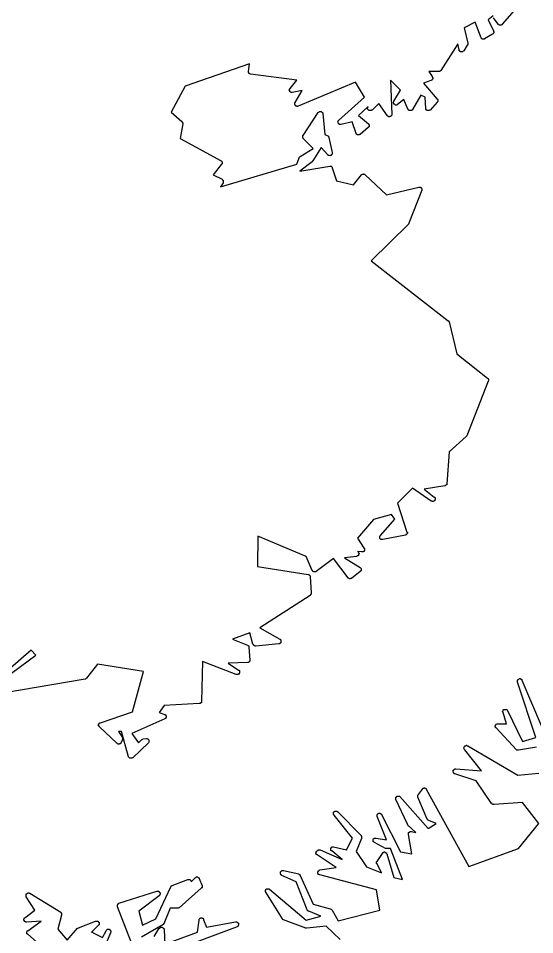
# Model space of a CAD drawing. Header units: metres. Extents: x 12 to 388, y 12 to 220.
# Drawn here: x 115.21 to 125.57, y 32.28 to 50.67 of the extents above; entities that cross this region are included whole.
import ezdxf

# ---------------------------------------------------------------- set-up
doc = ezdxf.new("R2010")
doc.units = ezdxf.units.M

msp = doc.modelspace()

# ---------------------------------------------------------------- linework, layer by layer
for points in [[(125.16, 50.83), (124.92, 50.55), (124.92, 50.54), (124.91, 50.54), (124.9, 50.53), (124.89, 50.53), (124.88, 50.53), (124.87, 50.53), (124.86, 50.53), (124.86, 50.54), (124.85, 50.54), (124.84, 50.55), (124.75, 50.68)], [(124.74, 50.72), (124.64, 50.64), (124.75, 50.42), (124.75, 50.41), (124.75, 50.4), (124.76, 50.4), (124.76, 50.39), (124.75, 50.38), (124.75, 50.37), (124.74, 50.36), (124.73, 50.35), (124.57, 50.26), (124.57, 50.25), (124.56, 50.25), (124.55, 50.25), (124.54, 50.25), (124.53, 50.25), (124.52, 50.25), (124.52, 50.26), (124.51, 50.26), (124.51, 50.27), (124.5, 50.28), (124.38, 50.59), (124.16, 50.48), (124.23, 50.17), (124.23, 50.16), (124.23, 50.15), (124.23, 50.14), (124.22, 50.13), (124.15, 50.02), (124.14, 50.01), (124.13, 50), (124.12, 50), (124.11, 50), (124.1, 50), (124.09, 50), (124.08, 50), (124.08, 50.01), (124.07, 50.01), (124.07, 50.02), (124.06, 50.02), (124.06, 50.03), (124.06, 50.04), (124.03, 50.16), (123.69, 49.62), (123.68, 49.61), (123.67, 49.61), (123.67, 49.6), (123.66, 49.6), (123.65, 49.6), (123.45, 49.6), (123.52, 49.5), (123.52, 49.49), (123.53, 49.48), (123.53, 49.47), (123.53, 49.46), (123.53, 49.45), (123.52, 49.45), (123.52, 49.44), (123.51, 49.43), (123.5, 49.42), (123.49, 49.42), (123.34, 49.37), (123.62, 49.05), (123.63, 49.04), (123.63, 49.03), (123.63, 49.02), (123.63, 49.01), (123.63, 49), (123.62, 48.99), (123.48, 48.83), (123.47, 48.83), (123.46, 48.82), (123.45, 48.82), (123.44, 48.82), (123.43, 48.82), (123.42, 48.82), (123.41, 48.82), (123.41, 48.83), (123.4, 48.83), (123.4, 48.84), (123.39, 48.84), (123.39, 48.85), (123.39, 48.86), (123.38, 49.09), (123.29, 49.13), (123.12, 48.84), (123.12, 48.83), (123.11, 48.83), (123.11, 48.82), (123.1, 48.82), (123.09, 48.82), (123.08, 48.82), (123.07, 48.82), (123.06, 48.82), (123.05, 48.82), (123.05, 48.83), (123.04, 48.83), (123.04, 48.84), (123.03, 48.85), (122.95, 49.04), (122.82, 48.94), (122.81, 48.93), (122.8, 48.93), (122.79, 48.93), (122.78, 48.93), (122.77, 48.94), (122.76, 48.94), (122.76, 48.95), (122.75, 48.95), (122.75, 48.96), (122.74, 48.97), (122.74, 48.98), (122.74, 48.99), (122.75, 49), (122.75, 49.01), (122.88, 49.23), (122.68, 49.43), (122.71, 48.74), (122.71, 48.73), (122.7, 48.72), (122.7, 48.71), (122.69, 48.71), (122.69, 48.7), (122.68, 48.7), (122.67, 48.7), (122.67, 48.69), (122.66, 48.69), (122.65, 48.69), (122.64, 48.7), (122.63, 48.7), (122.62, 48.71), (122.45, 48.96), (122.31, 48.83), (122.3, 48.83), (122.3, 48.82), (122.29, 48.82), (122.28, 48.82), (122.27, 48.82), (122.26, 48.82), (122.25, 48.82), (122.24, 48.83), (122.23, 48.84), (122.22, 48.85), (122.22, 48.86), (122.22, 48.87), (122.23, 48.9), (122.04, 48.72), (122.24, 48.55), (122.24, 48.54), (122.25, 48.54), (122.25, 48.53), (122.25, 48.52), (122.25, 48.51), (122.25, 48.5), (122.25, 48.49), (122.24, 48.49), (122.24, 48.48), (122.23, 48.48), (122.07, 48.34), (122.06, 48.34), (122.06, 48.33), (122.05, 48.33), (122.04, 48.33), (122.03, 48.33), (122.02, 48.33), (122.01, 48.33), (122.01, 48.34), (122, 48.34), (122, 48.35), (121.99, 48.35), (121.99, 48.36), (121.91, 48.59), (121.69, 48.54), (121.68, 48.54), (121.67, 48.54), (121.66, 48.54), (121.65, 48.54), (121.65, 48.55), (121.64, 48.55), (121.64, 48.56), (121.63, 48.57), (121.63, 48.58), (121.63, 48.59), (121.63, 48.6), (121.63, 48.61), (121.64, 48.61), (121.64, 48.62), (122.16, 49.09), (121.98, 49.39), (120.83, 48.91), (120.82, 48.91), (120.82, 48.9), (120.81, 48.9), (120.8, 48.91), (120.79, 48.91), (120.78, 48.91), (120.78, 48.92), (120.77, 48.92), (120.77, 48.93), (120.76, 48.94), (120.76, 48.95), (120.76, 48.96), (120.76, 48.97), (120.76, 48.98), (120.77, 48.98), (120.91, 49.22), (120.71, 49.18), (120.7, 49.18), (120.69, 49.18), (120.68, 49.18), (120.68, 49.19), (120.67, 49.19), (120.66, 49.2), (120.66, 49.21), (120.66, 49.22), (120.65, 49.22), (120.65, 49.23), (120.65, 49.24), (120.66, 49.24), (120.66, 49.25), (120.66, 49.26), (120.67, 49.26), (120.8, 49.43), (119.87, 49.55), (119.86, 49.55), (119.85, 49.56), (119.84, 49.56), (119.84, 49.57), (119.84, 49.58), (119.83, 49.58), (119.83, 49.59), (119.83, 49.6), (119.85, 49.76), (118.56, 49.31), (118.28, 48.79), (118.49, 48.6), (118.49, 48.59), (118.5, 48.59), (118.5, 48.58), (118.51, 48.57), (118.51, 48.56), (118.51, 48.55), (118.46, 48.26), (119.28, 47.81), (119.29, 47.81), (119.29, 47.8), (119.3, 47.79), (119.3, 47.78), (119.3, 47.77), (119.3, 47.76), (119.3, 47.75), (119.29, 47.74), (119.12, 47.53), (119.3, 47.44), (119.31, 47.43), (119.31, 47.42), (119.32, 47.42), (119.32, 47.41), (119.32, 47.4), (119.32, 47.39), (119.32, 47.38), (119.32, 47.37), (119.27, 47.29), (120.8, 47.74), (120.85, 47.87), (120.85, 47.88), (120.86, 47.89), (120.87, 47.9), (121.13, 48.06), (120.93, 48.26), (120.93, 48.27), (120.92, 48.27), (120.92, 48.28), (120.92, 48.29), (120.92, 48.3), (120.92, 48.31), (120.92, 48.32), (120.93, 48.32), (121.23, 48.78), (121.24, 48.79), (121.25, 48.8), (121.26, 48.8), (121.27, 48.8), (121.28, 48.8), (121.29, 48.8), (121.3, 48.79), (121.31, 48.79), (121.31, 48.78), (121.32, 48.77), (121.32, 48.76), (121.36, 48.34), (121.41, 48.32), (121.42, 48.31), (121.43, 48.31), (121.43, 48.3), (121.44, 48.29), (121.44, 48.28), (121.51, 47.98), (121.51, 47.97), (121.51, 47.96), (121.51, 47.95), (121.5, 47.94), (121.5, 47.93), (121.49, 47.93), (121.49, 47.92), (121.48, 47.92), (121.47, 47.92), (121.46, 47.91), (121.45, 47.92), (121.44, 47.92), (121.43, 47.92), (121.43, 47.93), (121.42, 47.93), (121.29, 48.08), (121.12, 47.81), (121.12, 47.8), (121.11, 47.8), (121.11, 47.79), (120.86, 47.6), (121.46, 47.7), (121.47, 47.7), (121.48, 47.7), (121.49, 47.7), (121.5, 47.69), (121.51, 47.68), (121.51, 47.67), (121.6, 47.41), (121.94, 47.33), (122.1, 47.53), (122.11, 47.54), (122.12, 47.54), (122.13, 47.54), (122.13, 47.55), (122.14, 47.55), (122.14, 47.54), (122.15, 47.54), (122.16, 47.54), (122.17, 47.53), (122.6, 47.13), (123.25, 47.28), (123.26, 47.28), (123.27, 47.28), (123.28, 47.28), (123.29, 47.28), (123.29, 47.27), (123.3, 47.27), (123.3, 47.26), (123.31, 47.25), (123.31, 47.24), (123.31, 47.23), (123.31, 47.22), (123.05, 46.56), (123.05, 46.55), (123.04, 46.55), (123.04, 46.54), (122.29, 45.8), (123.84, 44.6), (123.85, 44.6), (123.85, 44.59), (123.85, 44.58), (123.86, 44.58), (124.01, 43.94), (124.63, 43.45), (124.64, 43.44), (124.64, 43.43), (124.65, 43.43), (124.65, 43.42), (124.65, 43.41), (124.65, 43.4), (124.64, 43.39), (124.21, 42.29), (124.2, 42.28), (123.86, 41.97), (123.81, 41.33), (123.81, 41.32), (123.81, 41.31), (123.8, 41.31), (123.8, 41.3), (123.79, 41.3), (123.78, 41.29), (123.77, 41.29), (123.36, 41.22), (123.56, 41.06), (123.57, 41.06), (123.57, 41.05), (123.58, 41.05), (123.58, 41.04), (123.58, 41.03), (123.58, 41.02), (123.58, 41.01), (123.58, 41), (123.57, 41), (123.57, 40.99), (123.56, 40.99), (123.56, 40.98), (123.55, 40.98), (123.54, 40.97), (123.53, 40.97), (123.52, 40.97), (123.52, 40.98), (123.51, 40.98), (123.5, 40.98), (123.12, 41.24), (122.82, 40.94), (123.01, 40.36), (123.02, 40.36), (123.02, 40.35), (123.02, 40.34), (123.01, 40.33), (123.01, 40.32), (123, 40.31), (122.99, 40.31), (122.99, 40.3), (122.98, 40.3), (122.53, 40.21), (122.52, 40.21), (122.51, 40.21), (122.5, 40.21), (122.49, 40.21), (122.48, 40.22), (122.47, 40.23), (122.47, 40.24), (122.47, 40.25), (122.47, 40.26), (122.47, 40.27), (122.47, 40.28), (122.48, 40.29), (122.77, 40.62), (122.7, 40.71), (122.34, 40.61), (122.02, 40.24), (122.15, 40.03), (122.16, 40.03), (122.16, 40.02), (122.16, 40.01), (122.16, 40), (122.16, 39.99), (122.15, 39.98), (122.15, 39.97), (122.14, 39.97), (122.14, 39.96), (122.13, 39.96), (122.12, 39.96), (122.11, 39.96), (122.1, 39.96), (122.02, 39.97), (122.03, 39.96), (122.04, 39.95), (122.04, 39.94), (122.05, 39.93), (122.05, 39.92), (122.04, 39.91), (122.04, 39.9), (122.04, 39.89), (122.03, 39.89), (122.03, 39.88), (122.02, 39.88), (122.01, 39.88), (122, 39.87), (121.76, 39.84), (122.07, 39.65), (122.08, 39.64), (122.09, 39.63), (122.09, 39.62), (122.09, 39.61), (122.09, 39.6), (122.09, 39.59), (122.09, 39.58), (122.08, 39.58), (122.08, 39.57), (122.07, 39.57), (121.9, 39.43), (121.89, 39.43), (121.88, 39.43), (121.88, 39.42), (121.87, 39.42), (121.86, 39.42), (121.85, 39.42), (121.85, 39.43), (121.84, 39.43), (121.83, 39.44), (121.54, 39.83), (121.19, 39.57), (121.18, 39.57), (121.18, 39.56), (121.17, 39.56), (121.16, 39.56), (121.15, 39.56), (121.14, 39.56), (121.13, 39.57), (121.12, 39.57), (121.12, 39.58), (121.11, 39.59), (120.99, 39.87), (120.02, 40.28), (120.01, 39.67), (121.03, 39.51), (121.04, 39.51), (121.05, 39.5), (121.06, 39.49), (121.06, 39.48), (121.07, 39.48), (121.07, 39.47), (121.09, 39.14), (121.09, 39.13), (121.09, 39.12), (121.08, 39.11), (121.08, 39.1), (121.07, 39.1), (121.07, 39.09), (120.06, 38.44), (120.46, 38.21), (120.47, 38.21), (120.47, 38.2), (120.48, 38.19), (120.48, 38.18), (120.48, 38.17), (120.48, 38.16), (120.48, 38.15), (120.48, 38.14), (120.47, 38.14), (120.47, 38.13), (120.46, 38.13), (120.46, 38.12), (120.45, 38.12), (120.44, 38.12), (119.98, 38.07), (119.97, 38.07), (119.96, 38.07), (119.95, 38.08), (119.94, 38.08), (119.94, 38.09), (119.93, 38.09), (119.93, 38.1), (119.92, 38.11), (119.86, 38.34), (119.51, 38.21), (119.81, 38.09), (119.82, 38.09), (119.82, 38.08), (119.83, 38.08), (119.83, 38.07), (119.84, 38.07), (119.84, 38.06), (119.84, 38.05), (119.86, 37.79), (119.86, 37.78), (119.86, 37.77), (119.85, 37.77), (119.85, 37.76), (119.84, 37.75), (119.83, 37.75), (119.83, 37.74), (119.82, 37.74), (119.81, 37.74), (119.42, 37.73), (119.63, 37.59), (119.64, 37.59), (119.64, 37.58), (119.65, 37.58), (119.65, 37.57), (119.65, 37.56), (119.65, 37.55), (119.65, 37.54), (119.65, 37.53), (119.64, 37.52), (119.64, 37.51), (119.63, 37.51), (119.62, 37.51), (119.62, 37.5), (119.61, 37.5), (119.6, 37.5), (119.59, 37.5), (119.58, 37.5), (118.91, 37.76), (118.89, 36.96), (118.89, 36.95), (118.89, 36.94), (118.88, 36.94), (118.88, 36.93), (118.87, 36.93), (118.87, 36.92), (118.86, 36.92), (118.85, 36.92), (118.84, 36.92), (118.14, 36.88), (118.04, 36.74), (118.15, 36.7), (118.15, 36.69), (118.16, 36.69), (118.17, 36.69), (118.17, 36.68), (118.17, 36.67), (118.18, 36.67), (118.18, 36.66), (118.18, 36.65), (118.18, 36.64), (118.17, 36.63), (118.17, 36.62), (118.16, 36.62), (118.16, 36.61), (118.15, 36.61), (117.49, 36.32), (117.62, 36.13), (117.68, 36.19), (117.69, 36.2), (117.7, 36.2), (117.71, 36.21), (117.78, 36.22), (117.79, 36.22), (117.8, 36.22), (117.8, 36.21), (117.81, 36.21), (117.82, 36.2), (117.83, 36.19), (117.83, 36.18), (117.83, 36.17), (117.83, 36.16), (117.83, 36.15), (117.83, 36.14), (117.82, 36.13), (117.51, 35.83), (117.5, 35.83), (117.49, 35.82), (117.48, 35.82), (117.47, 35.82), (117.46, 35.82), (117.45, 35.82), (117.44, 35.83), (117.43, 35.84), (117.43, 35.85), (117.42, 35.85), (117.28, 36.36), (117.22, 36.36), (117.3, 36.24), (117.3, 36.23), (117.3, 36.22), (117.3, 36.21), (117.3, 36.2), (117.3, 36.19), (117.27, 36.13), (117.27, 36.12), (117.26, 36.12), (117.26, 36.11), (117.25, 36.11), (117.24, 36.11), (117.24, 36.1), (117.23, 36.1), (117.22, 36.1), (117.21, 36.1), (117.21, 36.11), (117.2, 36.11), (117.19, 36.12), (116.84, 36.45), (116.83, 36.45), (116.83, 36.46), (116.83, 36.47), (116.82, 36.47), (116.82, 36.48), (116.82, 36.49), (116.82, 36.5), (116.82, 36.51), (116.83, 36.51), (116.83, 36.52), (116.84, 36.52), (116.84, 36.53), (116.85, 36.53), (116.86, 36.53), (117.5, 36.75), (117.72, 37.56), (116.8, 37.71), (116.58, 37.43), (116.58, 37.42), (116.57, 37.42), (116.56, 37.41), (116.55, 37.41), (114.62, 37.08)], [(114.58, 37.17), (115.56, 37.89), (115.47, 37.99), (114.84, 37.45)], [(125.61, 36.04), (125.25, 35.98), (125.24, 35.98), (125.23, 35.98), (125.22, 35.98), (125.21, 35.99), (124.8, 36.43), (124.79, 36.43), (124.79, 36.44), (124.79, 36.45), (124.78, 36.46), (124.78, 36.47), (124.79, 36.48), (124.79, 36.49), (124.8, 36.5), (124.81, 36.51), (124.82, 36.51), (124.83, 36.51), (124.84, 36.51), (125.01, 36.51), (124.94, 36.74), (124.93, 36.75), (124.93, 36.76), (124.94, 36.77), (124.94, 36.78), (124.94, 36.79), (124.95, 36.79), (124.95, 36.8), (124.96, 36.8), (124.97, 36.8), (124.98, 36.8), (124.99, 36.8), (125, 36.8), (125.01, 36.8), (125.02, 36.79), (125.03, 36.78), (125.33, 36.16), (125.6, 36.24), (125.23, 37.35), (125.23, 37.36), (125.23, 37.37), (125.23, 37.38), (125.23, 37.39), (125.24, 37.39), (125.24, 37.4), (125.25, 37.4), (125.25, 37.41), (125.26, 37.41), (125.27, 37.42), (125.28, 37.42), (125.29, 37.42), (125.29, 37.41), (125.3, 37.41), (125.31, 37.41), (125.31, 37.4), (125.32, 37.4), (125.32, 37.39), (125.9, 36.02)], [(121.67, 32.18), (121.39, 32.45), (121, 32.41), (120.99, 32.41), (120.98, 32.41), (120.53, 32.58), (120.52, 32.58), (120.52, 32.59), (120.51, 32.59), (120.51, 32.6), (120.18, 33.13), (120.17, 33.14), (120.17, 33.15), (120.17, 33.16), (120.17, 33.17), (120.18, 33.18), (120.18, 33.19), (120.19, 33.19), (120.19, 33.2), (120.2, 33.2), (120.21, 33.2), (120.22, 33.2), (120.23, 33.2), (120.24, 33.2), (120.25, 33.19), (120.99, 32.57), (121.28, 32.65), (121.04, 32.75), (121.03, 32.75), (121.02, 32.76), (121.01, 32.77), (121.01, 32.78), (120.79, 33.34), (120.5, 33.47), (120.49, 33.47), (120.49, 33.48), (120.48, 33.48), (120.48, 33.49), (120.47, 33.5), (120.47, 33.51), (120.47, 33.52), (120.47, 33.53), (120.47, 33.54), (120.48, 33.55), (120.49, 33.56), (120.5, 33.56), (120.5, 33.57), (120.51, 33.57), (120.52, 33.57), (120.53, 33.57), (120.84, 33.5), (120.84, 33.49), (120.85, 33.49), (120.86, 33.49), (120.86, 33.48), (120.87, 33.48), (120.87, 33.47), (121.13, 32.89), (121.47, 32.8), (121.48, 32.79), (121.49, 32.79), (121.5, 32.78), (121.51, 32.77), (121.63, 32.56), (122.47, 32.77), (122.4, 33.18), (121.26, 33.48), (121.25, 33.48), (121.25, 33.49), (121.24, 33.49), (121.23, 33.49), (121.23, 33.5), (121.23, 33.51), (121.22, 33.51), (121.22, 33.52), (121.22, 33.53), (121.22, 33.54), (121.23, 33.55), (121.23, 33.56), (121.24, 33.56), (121.24, 33.57), (121.25, 33.57), (121.26, 33.58), (121.59, 33.63), (121.21, 33.88), (121.2, 33.88), (121.2, 33.89), (121.19, 33.89), (121.19, 33.9), (121.19, 33.91), (121.18, 33.91), (121.18, 33.92), (121.19, 33.93), (121.19, 33.94), (121.19, 33.95), (121.2, 33.95), (121.2, 33.96), (121.21, 33.96), (121.23, 33.97), (121.23, 33.98), (121.24, 33.98), (121.25, 33.98), (121.26, 33.98), (121.27, 33.98), (121.71, 33.79), (121.5, 33.96), (121.49, 33.96), (121.49, 33.97), (121.48, 33.97), (121.48, 33.98), (121.48, 33.99), (121.48, 34), (121.48, 34.01), (121.48, 34.02), (121.49, 34.02), (121.49, 34.03), (121.5, 34.03), (121.5, 34.04), (121.51, 34.04), (121.52, 34.04), (121.53, 34.04), (121.54, 34.04), (121.8, 33.98), (121.92, 34.22), (121.55, 34.68), (121.54, 34.69), (121.54, 34.7), (121.54, 34.71), (121.54, 34.72), (121.54, 34.73), (121.54, 34.74), (121.55, 34.74), (121.55, 34.75), (121.56, 34.75), (121.56, 34.76), (121.57, 34.76), (121.58, 34.76), (121.59, 34.76), (121.6, 34.76), (121.61, 34.76), (121.61, 34.75), (121.62, 34.75), (122.09, 34.27), (122.09, 34.26), (122.1, 34.26), (122.1, 34.25), (122.1, 34.24), (122.1, 34.23), (122.1, 34.22), (122.1, 34.21), (121.99, 33.95), (122.2, 33.64), (122.5, 33.52), (122.41, 33.7), (122.4, 33.71), (122.4, 33.72), (122.4, 33.73), (122.4, 33.74), (122.41, 33.75), (122.52, 33.91), (122.52, 33.92), (122.53, 33.93), (122.54, 33.93), (122.55, 33.94), (122.56, 33.94), (122.57, 33.94), (122.57, 33.93), (122.58, 33.93), (122.59, 33.93), (122.59, 33.92), (122.6, 33.92), (122.6, 33.91), (122.61, 33.9), (122.75, 33.43), (122.92, 33.39), (122.68, 34.01), (122.61, 34.01), (122.6, 34.01), (122.59, 34.01), (122.58, 34.01), (122.36, 34.13), (122.35, 34.13), (122.35, 34.14), (122.34, 34.14), (122.34, 34.15), (122.33, 34.15), (122.33, 34.16), (122.33, 34.17), (122.33, 34.18), (122.33, 34.19), (122.34, 34.2), (122.34, 34.21), (122.35, 34.21), (122.35, 34.22), (122.36, 34.22), (122.37, 34.22), (122.38, 34.22), (122.39, 34.22), (122.6, 34.18), (122.41, 34.65), (122.41, 34.66), (122.41, 34.67), (122.41, 34.68), (122.41, 34.69), (122.42, 34.7), (122.43, 34.71), (122.44, 34.71), (122.44, 34.72), (122.45, 34.72), (122.46, 34.72), (122.47, 34.72), (122.48, 34.71), (122.49, 34.71), (122.49, 34.7), (122.5, 34.7), (122.5, 34.69), (122.88, 33.94), (123.11, 33.9), (123.04, 34.29), (123.04, 34.3), (123.04, 34.31), (123.04, 34.32), (123.04, 34.33), (123.05, 34.33), (123.05, 34.34), (123.06, 34.34), (123.07, 34.35), (123.08, 34.35), (123.09, 34.35), (123.1, 34.35), (123.19, 34.33), (123.03, 34.48), (123.03, 34.49), (123.02, 34.49), (123.02, 34.5), (122.79, 34.99), (122.79, 35), (122.79, 35.01), (122.79, 35.02), (122.79, 35.03), (122.79, 35.04), (122.8, 35.04), (122.8, 35.05), (122.81, 35.05), (122.81, 35.06), (122.82, 35.06), (122.83, 35.06), (122.84, 35.06), (122.85, 35.06), (122.86, 35.06), (122.87, 35.05), (123.44, 34.41), (123.6, 34.51), (123.45, 34.57), (123.44, 34.58), (123.43, 34.58), (123.43, 34.59), (123.42, 34.6), (123.23, 35.04), (123.23, 35.05), (123.23, 35.06), (123.23, 35.07), (123.23, 35.08), (123.24, 35.09), (123.32, 35.2), (123.32, 35.21), (123.33, 35.21), (123.33, 35.22), (123.34, 35.22), (123.35, 35.22), (123.35, 35.23), (123.36, 35.23), (123.37, 35.23), (123.37, 35.22), (123.38, 35.22), (123.39, 35.22), (123.39, 35.21), (123.4, 35.21), (123.4, 35.2), (124.25, 33.65), (125.25, 34.01), (125.66, 34.51), (125.33, 34.93), (124.76, 34.89), (124.75, 34.89), (124.74, 34.89), (124.73, 34.9), (124.72, 34.9), (124.72, 34.91), (124.71, 34.91), (124.4, 35.37), (123.97, 35.51), (123.96, 35.51), (123.96, 35.52), (123.95, 35.52), (123.95, 35.53), (123.94, 35.54), (123.94, 35.55), (123.94, 35.56), (123.94, 35.57), (123.94, 35.58), (123.95, 35.58), (123.95, 35.59), (123.96, 35.59), (123.96, 35.6), (123.97, 35.6), (123.98, 35.61), (123.99, 35.61), (124.51, 35.57), (124.17, 35.99), (124.16, 36), (124.16, 36.01), (124.15, 36.02), (124.15, 36.03), (124.16, 36.04), (124.16, 36.05), (124.17, 36.06), (124.17, 36.07), (124.18, 36.07), (124.19, 36.07), (124.2, 36.08), (124.21, 36.08), (124.22, 36.07), (124.23, 36.07), (125.24, 35.48), (125.66, 35.52)], [(117.47, 32.15), (117.2, 32.84), (117.2, 32.85), (117.2, 32.86), (117.2, 32.87), (117.2, 32.88), (117.21, 32.89), (117.21, 32.9), (117.22, 32.9), (117.23, 32.91), (117.99, 33.15), (118, 33.15), (118.01, 33.15), (118.02, 33.15), (118.03, 33.15), (118.03, 33.14), (118.04, 33.14), (118.04, 33.13), (118.05, 33.13), (118.05, 33.12), (118.05, 33.11), (118.06, 33.11), (118.06, 33.1), (118.06, 33.09), (118.05, 33.08), (118.05, 33.07), (118.04, 33.07), (118.04, 33.06), (117.63, 32.75), (117.7, 32.47), (117.97, 32.6), (118.27, 33.24), (118.27, 33.25), (118.28, 33.25), (118.28, 33.26), (118.29, 33.26), (118.3, 33.27), (118.61, 33.39), (118.62, 33.39), (118.63, 33.39), (118.64, 33.39), (118.65, 33.39), (118.66, 33.38), (118.67, 33.37), (118.67, 33.36), (118.68, 33.36), (118.68, 33.35), (118.68, 33.34), (118.76, 33.42), (118.77, 33.43), (118.78, 33.43), (118.78, 33.44), (118.79, 33.44), (118.8, 33.44), (118.81, 33.44), (118.82, 33.43), (118.83, 33.43), (118.83, 33.42), (118.84, 33.42), (118.84, 33.41), (118.9, 33.26), (118.9, 33.25), (118.9, 33.24), (118.9, 33.23), (118.9, 33.22), (118.89, 33.22), (118.89, 33.21), (118.88, 33.21), (118.44, 32.82), (118.43, 32.82), (118.42, 32.81), (118.41, 32.81), (118.4, 32.81), (118.26, 32.81), (118.13, 32.5), (118.13, 32.49), (118.12, 32.49), (118.12, 32.48), (118.11, 32.48), (117.68, 32.23)], [(115.86, 31.88), (115.4, 32.29), (115.39, 32.29), (115.39, 32.3), (115.38, 32.3), (115.38, 32.31), (115.38, 32.32), (115.38, 32.33), (115.38, 32.34), (115.39, 32.35), (115.39, 32.36), (115.4, 32.36), (115.67, 32.55), (115.38, 32.53), (115.37, 32.53), (115.36, 32.53), (115.36, 32.54), (115.35, 32.54), (115.34, 32.54), (115.34, 32.55), (115.33, 32.55), (115.33, 32.56), (115.33, 32.57), (115.32, 32.57), (115.32, 32.58), (115.32, 32.59), (115.33, 32.6), (115.33, 32.61), (115.34, 32.62), (115.54, 32.77), (115.37, 33.04), (115.37, 33.05), (115.37, 33.06), (115.37, 33.07), (115.37, 33.08), (115.37, 33.09), (115.37, 33.1), (115.38, 33.1), (115.39, 33.11), (115.4, 33.11), (115.4, 33.12), (115.41, 33.12), (115.42, 33.12), (115.43, 33.12), (115.43, 33.11), (115.44, 33.11), (116.06, 32.73), (116.06, 32.72), (116.07, 32.72), (116.07, 32.71), (116.08, 32.71), (116.08, 32.7), (116.08, 32.69), (116.08, 32.68), (116.08, 32.67), (116, 32.39), (116.19, 32.17), (116.4, 32.41), (116.41, 32.41), (116.42, 32.42), (116.76, 32.55), (116.77, 32.55), (116.78, 32.55), (116.79, 32.55), (116.8, 32.55), (116.81, 32.55), (116.81, 32.54), (116.82, 32.54), (116.82, 32.53), (116.83, 32.53), (116.83, 32.52), (116.83, 32.51), (116.83, 32.5), (116.83, 32.49), (116.83, 32.48), (116.82, 32.47), (116.68, 32.33), (116.69, 32.33), (116.7, 32.33), (116.71, 32.32), (116.9, 32.22), (116.97, 32.36), (116.98, 32.37), (116.98, 32.38), (116.99, 32.38), (117, 32.39), (117.01, 32.39), (117.02, 32.39), (117.03, 32.39), (117.04, 32.39), (117.04, 32.38), (117.05, 32.38), (117.06, 32.37), (117.06, 32.36), (117.07, 32.35), (117.07, 32.34), (117.07, 32.33), (117.06, 32.32), (116.98, 32.12)], [(117.94, 32.24), (118.04, 32.41), (118.05, 32.41), (118.05, 32.42), (118.06, 32.42), (118.07, 32.43), (118.08, 32.43), (118.09, 32.43), (118.1, 32.43), (118.11, 32.42), (118.12, 32.42), (118.12, 32.41), (118.13, 32.41), (118.13, 32.4), (118.14, 32.39), (118.14, 32.38), (118.15, 32.09), (118.81, 32.33), (118.84, 32.57), (118.84, 32.58), (118.84, 32.59), (118.85, 32.6), (118.86, 32.61), (118.87, 32.61), (118.87, 32.62), (118.88, 32.62), (118.89, 32.62), (118.9, 32.62), (118.9, 32.61), (118.91, 32.61), (118.92, 32.61), (118.92, 32.6), (118.93, 32.6), (118.93, 32.59), (118.93, 32.58), (118.99, 32.43), (119.57, 32.54), (119.58, 32.54), (119.59, 32.54), (119.6, 32.53), (119.61, 32.53), (119.61, 32.52), (119.62, 32.52), (119.62, 32.51), (119.63, 32.51), (119.63, 32.5), (119.63, 32.49), (119.63, 32.48), (119.63, 32.47), (119.62, 32.46), (119.62, 32.45), (119.61, 32.45), (119.61, 32.44), (119.6, 32.44), (118.33, 31.96)]]:
    msp.add_lwpolyline(points)

doc.saveas('drawing.dxf')
